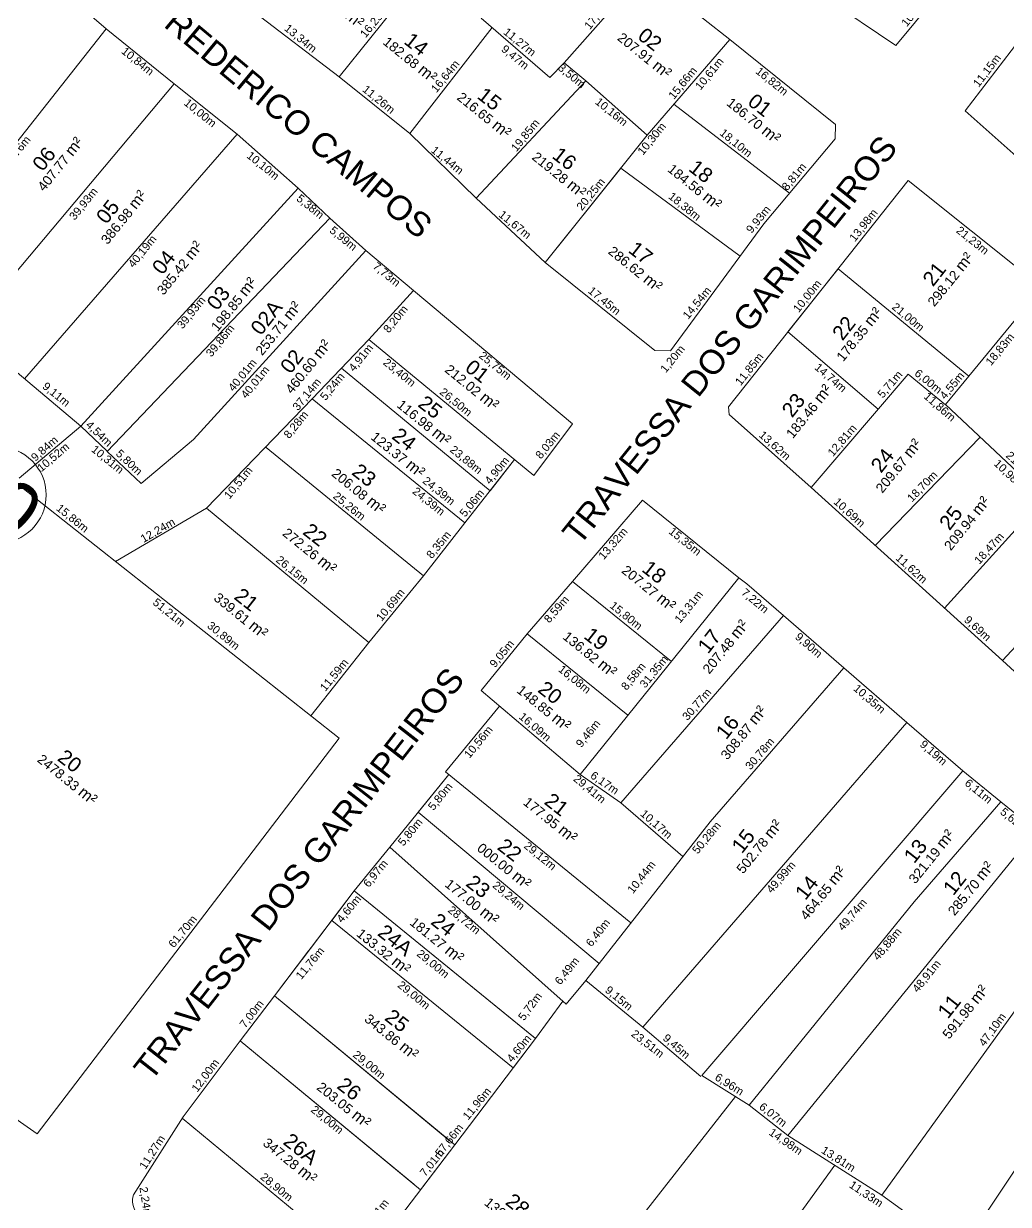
# Model space of a CAD drawing. Header units: metres. Extents: x 3808 to 8215, y 2374 to 6187.
# Drawn here: x 5577.1 to 5699.3, y 4290.4 to 4436.8 of the extents above; entities that cross this region are included whole.
import ezdxf

# ---------------------------------------------------------------- set-up
doc = ezdxf.new("R2010")
doc.units = ezdxf.units.M
doc.linetypes.add('CENTER', pattern=[2, 1.25, -0.25, 0.25, -0.25])
for name, color, linetype in [('0 - Cotas', 7, 'Continuous'), ('0 - Linhas Quadras', 7, 'Continuous'), ('0 - Nome Ruas', 7, 'CENTER'), ('0 - Numero de Lotes', 6, 'Continuous'), ('0 - Número de Quadra', 7, 'CENTER'), ('0 - Área Dos Lotes', 1, 'Continuous')]:
    doc.layers.add(name, color=color, linetype=linetype)
doc.styles.add('Arial', font='arial.ttf')
doc.styles.add('pedro', font='arial.ttf', dxfattribs={"height": 3})

msp = doc.modelspace()

# ---------------------------------------------------------------- linework, layer by layer
at = {"layer": '0 - Linhas Quadras', "linetype": 'Continuous', "lineweight": 5}
for p, q in [((5587.328, 4436.151, 0), (5561.15, 4458.836, 0)), ((5704.732, 4457.613, 0), (5685.284, 4434.075, 0)), ((5587.328, 4436.151, 0), (5576.748, 4445.32, 0)), ((5685.284, 4434.075, 0), (5669.513, 4444.771, 0)), ((5654.105, 4443.175, 0), (5644.133, 4431.947, 0)), ((5654.105, 4443.175, 0), (5664.673, 4434.839, 0)), ((5707.446, 4443.685, 0), (5693.884, 4425.99, 0)), ((5616.219, 4430.218, 0), (5626.393, 4442.869, 0)), ((5664.673, 4434.839, 0), (5656.822, 4441.032, 0)), ((5605.607, 4438.316, 0), (5616.219, 4430.218, 0)), ((5633.829, 4437.496, 0), (5642.359, 4430.12, 0)), ((5587.328, 4436.151, 0), (5562.677, 4404.952, 0)), ((5595.749, 4429.332, 0), (5587.328, 4436.151, 0)), ((5624.993, 4423.161, 0), (5635.192, 4436.318, 0)), ((5654.44, 4422.978, 0), (5664.673, 4434.839, 0)), ((5664.673, 4434.839, 0), (5677.786, 4424.307, 0)), ((5642.359, 4430.12, 0), (5644.133, 4431.947, 0)), ((5644.133, 4431.947, 0), (5646.813, 4429.699, 0)), ((5616.219, 4430.218, 0), (5624.993, 4423.161, 0)), ((5595.749, 4429.332, 0), (5570.053, 4398.756, 0)), ((5603.576, 4423.108, 0), (5595.749, 4429.332, 0)), ((5633.231, 4415.151, 0), (5646.813, 4429.699, 0)), ((5646.813, 4429.699, 0), (5654.44, 4422.978, 0)), ((5657.739, 4426.801, 0), (5672.112, 4415.782, 0)), ((5693.884, 4425.99, 0), (5713.257, 4408.728, 0)), ((5677.786, 4424.307, 0), (5677.77, 4422.533, 0)), ((5603.576, 4423.108, 0), (5577.189, 4392.762, 0)), ((5611.158, 4416.42, 0), (5603.576, 4423.108, 0)), ((5624.993, 4423.161, 0), (5633.231, 4415.151, 0)), ((5641.784, 4407.165, 0), (5654.44, 4422.978, 0)), ((5677.77, 4422.533, 0), (5668.91, 4411.961, 0)), ((5641.784, 4407.165, 0), (5651.157, 4418.876, 0)), ((5651.157, 4418.876, 0), (5665.973, 4407.97, 0)), ((5686.813, 4417.352, 0), (5664.527, 4389.287, 0)), ((5703.395, 4404.097, 0), (5686.813, 4417.352, 0)), ((5611.158, 4416.42, 0), (5584.168, 4386.899, 0)), ((5615.065, 4412.692, 0), (5611.158, 4416.42, 0)), ((5633.231, 4415.151, 0), (5641.784, 4407.165, 0)), ((5615.065, 4412.692, 0), (5587.453, 4383.757, 0)), ((5619.515, 4408.667, 0), (5615.065, 4412.692, 0)), ((5657.34, 4396.244, 0), (5668.91, 4411.961, 0)), ((5619.515, 4408.667, 0), (5598.135, 4385.24, 0)), ((5625.445, 4403.705, 0), (5619.515, 4408.667, 0)), ((5641.784, 4407.165, 0), (5655.407, 4396.262, 0)), ((5678.117, 4406.402, 0), (5671.899, 4398.571, 0)), ((5678.117, 4406.402, 0), (5694.348, 4393.077, 0)), ((5562.677, 4404.952, 0), (5584.168, 4386.899, 0)), ((5619.919, 4397.624, 0), (5625.445, 4403.705, 0)), ((5625.445, 4403.705, 0), (5645.193, 4387.178, 0)), ((5691.457, 4389.557, 0), (5703.395, 4404.097, 0)), ((5671.899, 4398.571, 0), (5683.108, 4389.006, 0)), ((5619.919, 4397.624, 0), (5612.887, 4390.258, 0)), ((5640.357, 4380.763, 0), (5619.919, 4397.624, 0)), ((5655.407, 4396.262, 0), (5657.34, 4396.244, 0)), ((5634.949, 4378.874, 0), (5616.517, 4394.06, 0)), ((5674.795, 4379.264, 0), (5686.811, 4393.345, 0)), ((5686.811, 4393.345, 0), (5691.445, 4389.541, 0)), ((5599.762, 4376.713, 0), (5612.887, 4390.258, 0)), ((5631.822, 4374.889, 0), (5612.887, 4390.258, 0)), ((5664.527, 4389.287, 0), (5664.619, 4388.319, 0)), ((5691.457, 4389.557, 0), (5707.459, 4374.498, 0)), ((5664.619, 4388.319, 0), (5674.795, 4379.264, 0)), ((5576.528, 4380.433, 0), (5584.168, 4386.899, 0)), ((5584.168, 4386.899, 0), (5587.456, 4383.761, 0)), ((5645.193, 4387.178, 0), (5640.357, 4380.763, 0)), ((5591.648, 4379.753, 0), (5598.135, 4385.24, 0)), ((5695.736, 4385.53, 0), (5682.722, 4372.097, 0)), ((5587.453, 4383.757, 0), (5591.648, 4379.753, 0)), ((5607.151, 4384.251, 0), (5607.106, 4384.292, 0)), ((5626.67, 4368.321, 0), (5607.151, 4384.251, 0)), ((5637.973, 4382.729, 0), (5631.822, 4374.889, 0)), ((5637.973, 4382.729, 0), (5634.949, 4378.874, 0)), ((5576.047, 4379.943, 0), (5616.216, 4348.178, 0)), ((5674.795, 4379.264, 0), (5698.529, 4357.805, 0)), ((5653.863, 4377.704, 0), (5645.154, 4367.628, 0)), ((5665.806, 4368.061, 0), (5653.863, 4377.704, 0)), ((5703.729, 4378.008, 0), (5691.34, 4364.305, 0)), ((5599.762, 4376.713, 0), (5588.487, 4370.105, 0)), ((5619.908, 4360.036, 0), (5599.762, 4376.713, 0)), ((5631.822, 4374.889, 0), (5626.67, 4368.321, 0)), ((5698.529, 4357.805, 0), (5711.131, 4371.483, 0)), ((5626.67, 4368.321, 0), (5619.908, 4360.036, 0)), ((5645.154, 4367.628, 0), (5639.538, 4361.129, 0)), ((5645.154, 4367.628, 0), (5657.444, 4357.705, 0)), ((5665.806, 4368.061, 0), (5646.11, 4343.668, 0)), ((5666.796, 4367.342, 0), (5665.806, 4368.061, 0)), ((5671.331, 4363.413, 0), (5666.796, 4367.342, 0)), ((5671.331, 4363.413, 0), (5651.184, 4340.161, 0)), ((5678.816, 4356.928, 0), (5671.331, 4363.413, 0)), ((5639.538, 4361.129, 0), (5633.85, 4354.085, 0)), ((5639.538, 4361.129, 0), (5652.051, 4351.026, 0)), ((5619.908, 4360.036, 0), (5612.718, 4350.944, 0)), ((5678.816, 4356.928, 0), (5662.248, 4337.805, 0)), ((5686.641, 4350.148, 0), (5678.816, 4356.928, 0)), ((5698.529, 4357.805, 0), (5706.105, 4350.825, 0)), ((5633.85, 4354.085, 0), (5646.11, 4343.668, 0)), ((5636.126, 4352.152, 0), (5629.425, 4343.99, 0)), ((5686.641, 4350.148, 0), (5653.904, 4312.363, 0)), ((5693.584, 4344.132, 0), (5686.641, 4350.148, 0)), ((5616.216, 4348.178, 0), (5578.757, 4299.11, 0)), ((5622.5, 4334.661, 0), (5629.827, 4343.663, 0)), ((5629.827, 4343.663, 0), (5626.04, 4339.01, 0)), ((5629.425, 4343.99, 0), (5652.413, 4325.279, 0)), ((5646.11, 4343.668, 0), (5651.184, 4340.161, 0)), ((5693.584, 4344.132, 0), (5661.208, 4306.365, 0)), ((5698.319, 4340.276, 0), (5693.584, 4344.132, 0)), ((5651.184, 4340.161, 0), (5658.86, 4333.49, 0)), ((5687.548, 4327.897, 0), (5698.319, 4340.276, 0)), ((5698.319, 4340.276, 0), (5702.677, 4336.726, 0)), ((5626.04, 4339.01, 0), (5648.463, 4320.248, 0)), ((5662.248, 4337.805, 0), (5646.815, 4318.149, 0)), ((5671.886, 4298.925, 0), (5702.773, 4336.844, 0)), ((5622.5, 4334.661, 0), (5618.099, 4329.254, 0)), ((5644.396, 4315.186, 0), (5622.5, 4334.661, 0)), ((5608.19, 4316.224, 0), (5618.099, 4329.254, 0)), ((5618.099, 4329.254, 0), (5611.622, 4320.737, 0)), ((5618.099, 4329.254, 0), (5640.35, 4311.142, 0)), ((5711.107, 4329.709, 0), (5683.544, 4291.522, 0)), ((5687.548, 4327.897, 0), (5667.105, 4302.664, 0)), ((5608.19, 4316.224, 0), (5612.427, 4321.796, 0)), ((5693.282, 4284.493, 0), (5717.968, 4321.513, 0)), ((5646.815, 4318.149, 0), (5644.396, 4315.186, 0)), ((5646.815, 4318.149, 0), (5653.904, 4312.363, 0)), ((5608.19, 4316.224, 0), (5603.953, 4310.652, 0)), ((5608.19, 4316.224, 0), (5629.841, 4298.348, 0)), ((5578.757, 4299.11, 0), (5560.31, 4311.988, 0)), ((5653.904, 4312.363, 0), (5661.078, 4306.213, 0)), ((5603.953, 4310.652, 0), (5596.893, 4301.233, 0)), ((5603.953, 4310.652, 0), (5625.472, 4292.879, 0)), ((5661.208, 4306.365, 0), (5667.105, 4302.664, 0)), ((5629.446, 4257.844, 0), (5665.388, 4303.742, 0)), ((5667.105, 4302.664, 0), (5671.886, 4298.925, 0)), ((5683.544, 4291.522, 0), (5671.886, 4298.925, 0)), ((5642.681, 4246.991, 0), (5677.715, 4295.223, 0)), ((5683.544, 4291.522, 0), (5695.305, 4283.033, 0))]:
    msp.add_line(p, q, dxfattribs=at)
at = {"layer": '0 - Linhas Quadras', "lineweight": 5}
for p, q in [((5618.099, 4329.254, 0), (5615.314, 4325.592, 0)), ((5618.099, 4329.254, 0), (5640.59, 4310.947, 0)), ((5615.314, 4325.592, 0), (5637.804, 4307.287, 0)), ((5608.19, 4316.224, 0), (5630.559, 4297.768, 0)), ((5640.59, 4310.947, 0), (5643.983, 4315.553, 0)), ((5603.953, 4310.652, 0), (5596.756, 4301.05, 0)), ((5603.953, 4310.652, 0), (5626.312, 4292.185, 0)), ((5630.559, 4297.768, 0), (5640.59, 4310.947, 0)), ((5640.59, 4310.947, 0), (5637.804, 4307.287, 0)), ((5596.893, 4301.233, 0), (5590.701, 4291.542, 0)), ((5619.042, 4282.627, 0), (5596.756, 4301.05, 0)), ((5630.559, 4297.768, 0), (5611.429, 4272.618, 0)), ((5626.312, 4292.185, 0), (5630.559, 4297.768, 0))]:
    msp.add_line(p, q, dxfattribs=at)
msp.add_arc((5593.266, 4290.815, 0), 2.666, 164.16371, 213.90838, dxfattribs=at)
at = {"layer": '0 - Número de Quadra', "linetype": 'ByBlock', "lineweight": 5}
msp.add_circle((5573.901, 4378.348, 0), 5.979, dxfattribs=at)

# ---------------------------------------------------------------- texts
at = {"layer": '0 - Cotas', "lineweight": 5, "style": 'Arial'}
for s, rotation, p in [('10,25m', 50.93117, (5686.647, 4436.337, 0)), ('16,23m', 50.93117, (5619.507, 4434.963, 0)), ('17,54m', 50.93117, (5647.321, 4435.98, 0)), ('13,34m', 320.93117, (5609.332, 4436.066, 0)), ('11,27m', 320.93117, (5636.513, 4435.606, 0)), ('10,84m', 320.93117, (5589.117, 4433.231, 0)), ('9,47m', 320.93117, (5636.241, 4433.484, 0)), ('16,64m', 50.93117, (5628.294, 4428.159, 0)), ('3,50m', 320.93117, (5643.272, 4431.167, 0)), ('10,61m', 50.93117, (5661.056, 4428.48, 0)), ('11,15m', 52.53127, (5695.563, 4428.838, 0)), ('15,66m', 50.93117, (5657.758, 4427.327, 0)), ('16,82m', 320.93117, (5667.802, 4430.741, 0)), ('11,26m', 320.93117, (5619.025, 4428.488, 0)), ('10,00m', 320.93117, (5596.885, 4426.813, 0)), ('10,16m', 320.93117, (5647.899, 4426.954, 0)), ('19,85m', 50.93117, (5638.223, 4420.844, 0)), ('10,30m', 50.93117, (5653.917, 4420.415, 0)), ('39,76m', 50.93117, (5575.089, 4418.766, 0)), ('18,10m', 320.93117, (5663.345, 4423.09, 0)), ('11,44m', 320.93117, (5627.531, 4420.955, 0)), ('10,10m', 320.93117, (5604.666, 4420.273, 0)), ('8,81m', 50.93117, (5671.817, 4416.005, 0)), ('20,25m', 50.93117, (5646.349, 4413.534, 0)), ('39,93m', 50.93117, (5583.414, 4412.344, 0)), ('5,38m', 320.93117, (5610.831, 4414.957, 0)), ('18,38m', 320.93117, (5656.984, 4415.222, 0)), ('9,93m', 50.93117, (5667.387, 4410.718, 0)), ('11,67m', 320.93117, (5635.927, 4412.957, 0)), ('13,98m', 51.54781, (5680.208, 4409.677, 0)), ('5,99m', 320.93117, (5614.937, 4411.001, 0)), ('21,23m', 321.36274, (5692.687, 4410.986, 0)), ('40,19m', 50.93117, (5590.71, 4406.447, 0)), ('7,73m', 320.93117, (5620.302, 4406.544, 0)), ('17,45m', 320.93117, (5647.015, 4403.512, 0)), ('14,54m', 50.93117, (5659.527, 4400.053, 0)), ('10,00m', 51.54781, (5673.227, 4400.886, 0)), ('39,93m', 50.93117, (5596.793, 4398.853, 0)), ('21,00m', 320.61367, (5684.705, 4401.511, 0)), ('8,20m', 50.93117, (5622.376, 4398.359, 0)), ('39,86m', 50.93117, (5600.369, 4395.379, 0)), ('18,83m', 50.61367, (5697.094, 4394.31, 0)), ('4,91m', 50.93117, (5618.071, 4393.56, 0)), ('1,20m', 50.93117, (5656.742, 4393.414, 0)), ('40,01m', 50.93117, (5603.129, 4391.108, 0)), ('23,40m', 320.93117, (5621.597, 4394.621, 0)), ('25,75m', 320.93117, (5633.481, 4395.474, 0)), ('11,85m', 51.54781, (5666.036, 4391.831, 0)), ('40,01m', 50.93117, (5604.704, 4390.223, 0)), ('5,24m', 50.93117, (5614.54, 4389.989, 0)), ('14,74m', 319.52446, (5675.116, 4394.031, 0)), ('5,71m', 49.52446, (5683.668, 4390.278, 0)), ('6,00m', 320.80709, (5687.51, 4393.28, 0)), ('4,55m', 50.61367, (5691.4, 4390.113, 0)), ('9,11m', 320.93117, (5579.319, 4391.665, 0)), ('37,14m', 50.93117, (5611.118, 4388.714, 0)), ('26,50m', 320.93117, (5628.6, 4390.957, 0)), ('11,86m', 318.79373, (5688.666, 4390.445, 0)), ('8,28m', 50.93117, (5610.019, 4385.262, 0)), ('4,54m', 316.27755, (5584.71, 4386.934, 0)), ('8,03m', 50.93117, (5641.252, 4382.728, 0)), ('13,62m', 318.33562, (5668.209, 4385.66, 0)), ('12,81m', 49.52446, (5677.486, 4383.034, 0)), ('9,84m', 41.43142, (5578.537, 4382.447, 0)), ('10,52m', 40.20163, (5579.282, 4381.154, 0)), ('10,31m', 320.93117, (5585.384, 4383.84, 0)), ('5,80m', 316.33985, (5588.434, 4383.374, 0)), ('23,88m', 320.93117, (5629.879, 4383.807, 0)), ('21,97m', 316.73934, (5698.86, 4383.139, 0)), ('10,51m', 50.93117, (5602.616, 4377.75, 0)), ('4,90m', 50.93117, (5634.95, 4379.575, 0)), ('10,98m', 316.73934, (5697.353, 4382.138, 0)), ('24,39m', 320.93117, (5626.483, 4379.943, 0)), ('18,70m', 45.90782, (5687.299, 4377.396, 0)), ('24,39m', 320.93117, (5625.224, 4378.644, 0)), ('5,06m', 50.93117, (5631.847, 4375.53, 0)), ('25,26m', 320.93117, (5615.373, 4378.049, 0)), ('10,69m', 317.88185, (5677.48, 4377.375, 0)), ('15,86m', 320.93117, (5581.037, 4376.551, 0)), ('12,24m', 29.97061, (5591.95, 4372.382, 0)), ('8,35m', 50.93117, (5627.723, 4370.363, 0)), ('13,32m', 49.16411, (5649.05, 4370.243, 0)), ('15,35m', 321.08184, (5657.023, 4373.662, 0)), ('18,47m', 47.88185, (5695.654, 4369.674, 0)), ('26,15m', 320.93117, (5608.297, 4370.138, 0)), ('11,62m', 317.88185, (5685.179, 4370.415, 0)), ('51,21m', 320.93117, (5593.006, 4364.864, 0)), ('10,69m', 50.93117, (5621.491, 4362.598, 0)), ('8,59m', 49.16411, (5642.285, 4362.387, 0)), ('13,31m', 51.08184, (5658.512, 4362.363, 0)), ('7,22m', 319.92786, (5666.025, 4366.09, 0)), ('15,80m', 321.08184, (5649.713, 4364.461, 0)), ('30,89m', 320.93117, (5599.761, 4361.981, 0)), ('9,69m', 317.88185, (5693.671, 4362.736, 0)), ('9,90m', 319.09323, (5672.702, 4360.615, 0)), ('9,05m', 51.08184, (5635.567, 4356.849, 0)), ('31,35m', 51.08184, (5654.193, 4354.315, 0)), ('11,59m', 50.93117, (5614.515, 4353.909, 0)), ('16,08m', 321.08184, (5643.323, 4356.563, 0)), ('8,58m', 51.08184, (5651.885, 4354.034, 0)), ('30,77m', 49.09323, (5659.44, 4350.3, 0)), ('10,35m', 319.09323, (5679.933, 4354.214, 0)), ('16,09m', 319.64616, (5638.44, 4350.71, 0)), ('10,56m', 50.61562, (5632.393, 4345.605, 0)), ('9,46m', 51.08184, (5646.267, 4346.945, 0)), ('30,78m', 49.58667, (5667.266, 4344.177, 0)), ('9,19m', 319.09323, (5688.175, 4347.274, 0)), ('29,41m', 320.61844, (5645.197, 4342.983, 0)), ('6,17m', 325.35321, (5647.293, 4343.337, 0)), ('5,80m', 50.85563, (5627.926, 4339.138, 0)), ('6,11m', 320.8348, (5693.741, 4342.45, 0)), ('10,17m', 319.00219, (5653.503, 4338.676, 0)), ('5,62m', 320.8348, (5698.136, 4338.882, 0)), ('5,80m', 50.85563, (5624.198, 4334.721, 0)), ('50,28m', 50.46949, (5660.697, 4333.734, 0)), ('29,12m', 320.85563, (5639.055, 4334.671, 0)), ('6,97m', 50.85563, (5619.891, 4329.59, 0)), ('10,44m', 51.86286, (5652.672, 4328.819, 0)), ('49,99m', 49.09323, (5669.876, 4328.868, 0)), ('29,24m', 320.08157, (5635.167, 4329.783, 0)), ('4,60m', 50.93117, (5616.58, 4325.207, 0)), ('49,74m', 49.39541, (5678.736, 4324.217, 0)), ('61,70m', 50.93117, (5595.719, 4322.102, 0)), ('28,72m', 320.93117, (5629.625, 4326.711, 0)), ('6,40m', 51.86286, (5647.516, 4322.232, 0)), ('48,88m', 50.31125, (5683.101, 4320.549, 0)), ('11,76m', 50.93117, (5611.52, 4318.163, 0)), ('29,00m', 320.93117, (5625.76, 4321.286, 0)), ('6,49m', 51.22502, (5643.651, 4317.504, 0)), ('48,91m', 50.8348, (5688, 4316.567, 0)), ('29,00m', 320.93117, (5623.385, 4317.401, 0)), ('9,15m', 320.77983, (5649.12, 4316.783, 0)), ('5,72m', 53.61926, (5639.154, 4313.06, 0)), ('7,00m', 52.74781, (5604.585, 4312.145, 0)), ('47,10m', 54.17884, (5696.292, 4309.867, 0)), ('23,51m', 322.20015, (5652.364, 4311.328, 0)), ('9,45m', 319.39541, (5656.289, 4310.845, 0)), ('4,60m', 50.93117, (5637.686, 4307.89, 0)), ('29,00m', 320.93117, (5617.837, 4308.76, 0)), ('12,00m', 53.14846, (5598.618, 4304.202, 0)), ('6,96m', 327.88582, (5662.741, 4305.875, 0)), ('11,96m', 50.93117, (5632.228, 4300.743, 0)), ('29,00m', 320.93117, (5612.63, 4301.943, 0)), ('6,07m', 321.97085, (5668.228, 4302.294, 0)), ('57,66m', 52.14662, (5628.823, 4296.187, 0)), ('14,98m', 325.35421, (5669.44, 4299.073, 0)), ('11,27m', 57.51125, (5592.192, 4294.611, 0)), ('7,01m', 50.93117, (5626.909, 4293.731, 0)), ('13,81m', 327.58362, (5675.936, 4296.827, 0)), ('28,90m', 320.93117, (5606.361, 4293.602, 0)), ('2,24m', 279.03604, (5591.443, 4292.465, 0)), ('11,33m', 326.25396, (5679.407, 4292.544, 0)), ('12,01m', 52.74302, (5619.642, 4286.828, 0))]:
    msp.add_text(s, height=1, rotation=rotation, dxfattribs=at).set_placement(p)
at = {"layer": '0 - Nome Ruas', "linetype": 'Continuous', "lineweight": 5, "style": 'pedro'}
for s, rotation, p in [('RUA FREDERICO CAMPOS', 320.16145, (5584.673, 4444.572, 0)), ('TRAVESSA DOS GARIMPEIROS', 51.28455, (5646.042, 4371.941, 0)), ('TRAVESSA DOS GARIMPEIROS', 51.96197, (5592.903, 4305.515, 0))]:
    msp.add_text(s, height=3, rotation=rotation, dxfattribs=at).set_placement(p)
at = {"layer": '0 - Numero de Lotes', "lineweight": 5, "style": 'Arial'}
for s, rotation, p in [('02', 321.92725, (5653.118, 4435.027, -540.279)), ('14', 321.92725, (5624.138, 4434.425, -540.279)), ('15', 321.92725, (5633.221, 4427.636, -540.279)), ('01', 321.92725, (5666.767, 4426.857, -540.279)), ('06', 51.92725, (5579.444, 4418.372, -540.279)), ('16', 321.92725, (5642.52, 4420.234, -540.279)), ('18', 321.92725, (5659.451, 4418.649, -540.279)), ('05', 51.92725, (5587.349, 4411.822, -540.279)), ('17', 321.92725, (5651.976, 4408.539, -540.279)), ('04', 51.92725, (5594.291, 4405.537, -540.279)), ('21', 51.92725, (5689.895, 4404.088, -540.279)), ('03', 51.92725, (5601.074, 4401.106, -540.279)), ('02A', 51.92725, (5606.515, 4398.024, -540.279)), ('22', 51.92725, (5678.675, 4397.381, -540.279)), ('02', 51.92725, (5610.187, 4393.256, -540.279)), ('01', 321.92725, (5631.706, 4393.865, -540.279)), ('25', 321.92725, (5625.868, 4389.415, -540.279)), ('23', 51.92725, (5672.42, 4387.831, -540.279)), ('24', 321.92725, (5622.633, 4385.431, -540.279)), ('24', 51.92725, (5683.456, 4380.97, -540.279)), ('23', 321.92725, (5617.665, 4380.977, -540.279)), ('25', 51.92725, (5691.944, 4373.841, -540.279)), ('22', 321.92725, (5611.581, 4373.58, -540.279)), ('18', 321.92725, (5653.647, 4368.96, -540.279)), ('21', 321.92725, (5603.06, 4365.542, -540.279)), ('19', 321.92725, (5646.452, 4360.668, -540.279)), ('17', 51.92725, (5661.984, 4358.533, -540.279)), ('20', 321.92725, (5640.742, 4354.011, -540.279)), ('16', 51.92725, (5664.237, 4347.893, -540.279)), ('20', 321.92725, (5581.148, 4345.52, -540.279)), ('21', 321.92725, (5641.54, 4340.124, -540.279)), ('15', 51.92725, (5666.191, 4333.766, -540.279)), ('22', 321.92725, (5635.721, 4334.494, -540.279)), ('13', 51.92725, (5687.559, 4332.527, -540.279)), ('23', 321.92725, (5631.815, 4329.965, -540.279)), ('14', 51.92725, (5674.066, 4327.977, -540.279)), ('12', 51.92725, (5692.415, 4328.554, -540.279)), ('24', 321.92725, (5627.464, 4325.221, -540.279)), ('24A', 321.92725, (5620.859, 4323.823, -540.279)), ('11', 51.92725, (5691.746, 4313.263, -540.279)), ('25', 321.92725, (5621.744, 4313.315, -540.279)), ('26', 321.92725, (5615.82, 4304.863, -540.279)), ('26A', 321.92725, (5609.151, 4297.928, -540.279)), ('28', 321.92725, (5636.717, 4290.464, -540.279))]:
    msp.add_text(s, height=1.8197, rotation=rotation, dxfattribs=at).set_placement(p)
at = {"layer": '0 - Número de Quadra', "linetype": 'Continuous', "lineweight": 5, "style": 'pedro'}
msp.add_text('30', height=6.7786, rotation=319.82294, dxfattribs=at).set_placement((5567.609, 4379.165, 0))
at = {"layer": '0 - Área Dos Lotes', "lineweight": 5, "style": 'Arial'}
for s, height, rotation, p in [('m²', 1.4, 320.93117, (5616.838, 4437.596, 0)), ('182.68 ', 1.2, 320.93117, (5621.554, 4434.35, 0)), ('207.91 ', 1.2, 320.93117, (5650.637, 4434.868, 0)), ('m²', 1.4, 320.93117, (5625.896, 4430.825, 0)), ('m²', 1.4, 320.93117, (5654.979, 4431.343, 0)), ('216.65 ', 1.2, 320.93117, (5630.74, 4427.477, 0)), ('186.70 ', 1.2, 320.93117, (5664.182, 4426.783, 0)), ('m²', 1.4, 320.93117, (5635.083, 4423.952, 0)), ('m²', 1.4, 50.93117, (5583.145, 4420.255, 0)), ('m²', 1.4, 320.93117, (5668.525, 4423.257, 0)), ('407.77 ', 1.2, 50.93117, (5579.62, 4415.912, 0)), ('219.28 ', 1.2, 320.93117, (5640.039, 4420.076, 0)), ('184.56 ', 1.2, 320.93117, (5656.866, 4418.574, 0)), ('m²', 1.4, 320.93117, (5644.382, 4416.551, 0)), ('m²', 1.4, 50.93117, (5591.019, 4413.667, 0)), ('m²', 1.4, 320.93117, (5661.209, 4415.049, 0)), ('386.98 ', 1.2, 50.93117, (5587.494, 4409.325, 0)), ('m²', 1.4, 50.93117, (5597.961, 4407.381, 0)), ('286.62 ', 1.2, 320.93117, (5649.495, 4408.38, 0)), ('m²', 1.4, 50.93117, (5693.579, 4405.95, 0)), ('385.42 ', 1.2, 50.93117, (5594.436, 4403.039, 0)), ('m²', 1.4, 50.93117, (5604.674, 4402.864, 0)), ('m²', 1.4, 320.93117, (5653.838, 4404.855, 0)), ('298.12 ', 1.2, 50.93117, (5690.054, 4401.607, 0)), ('198.85 ', 1.2, 50.93117, (5601.148, 4398.521, 0)), ('m²', 1.4, 50.93117, (5610.198, 4399.885, 0)), ('m²', 1.4, 50.93117, (5682.274, 4399.139, 0)), ('253.71 ', 1.2, 50.93117, (5606.673, 4395.543, 0)), ('178.35 ', 1.2, 50.93117, (5678.749, 4394.796, 0)), ('m²', 1.4, 50.93117, (5613.889, 4395.139, 0)), ('460.60 ', 1.2, 50.93117, (5610.363, 4390.796, 0)), ('212.02 ', 1.2, 320.93117, (5629.225, 4393.706, 0)), ('m²', 1.4, 50.93117, (5676.02, 4389.589, 0)), ('m²', 1.4, 320.93117, (5633.568, 4390.181, 0)), ('116.98 ', 1.2, 320.93117, (5623.283, 4389.34, 0)), ('183.46 ', 1.2, 50.93117, (5672.495, 4385.247, 0)), ('123.37 ', 1.2, 320.93117, (5620.049, 4385.357, 0)), ('m²', 1.4, 320.93117, (5627.625, 4385.815, 0)), ('m²', 1.4, 50.93117, (5687.139, 4382.831, 0)), ('209.67 ', 1.2, 50.93117, (5683.614, 4378.488, 0)), ('m²', 1.4, 320.93117, (5624.391, 4381.832, 0)), ('206.08 ', 1.2, 320.93117, (5615.183, 4380.818, 0)), ('m²', 1.4, 320.93117, (5619.526, 4377.293, 0)), ('m²', 1.4, 50.93117, (5695.628, 4375.702, 0)), ('209.94 ', 1.2, 50.93117, (5692.103, 4371.359, 0)), ('272.26 ', 1.2, 320.93117, (5609.1, 4373.421, 0)), ('m²', 1.4, 320.93117, (5613.442, 4369.896, 0)), ('207.27 ', 1.2, 320.93117, (5651.166, 4368.801, 0)), ('339.61 ', 1.2, 320.93117, (5600.562, 4365.397, 0)), ('m²', 1.4, 320.93117, (5655.509, 4365.276, 0)), ('m²', 1.4, 320.93117, (5604.905, 4361.872, 0)), ('m²', 1.4, 50.93117, (5665.668, 4360.395, 0)), ('136.82 ', 1.2, 320.93117, (5643.867, 4360.593, 0)), ('207.48 ', 1.2, 50.93117, (5662.143, 4356.052, 0)), ('m²', 1.4, 320.93117, (5648.21, 4357.068, 0)), ('148.85 ', 1.2, 320.93117, (5638.157, 4353.937, 0)), ('m²', 1.4, 320.93117, (5642.499, 4350.412, 0)), ('m²', 1.4, 50.93117, (5667.907, 4349.737, 0)), ('308.87 ', 1.2, 50.93117, (5664.382, 4345.395, 0)), ('2478.33 ', 1.2, 320.93117, (5578.667, 4345.361, 0)), ('m²', 1.4, 320.93117, (5583.733, 4341.249, 0)), ('177.95 ', 1.2, 320.93117, (5638.955, 4340.049, 0)), ('m²', 1.4, 50.93117, (5669.862, 4335.612, 0)), ('m²', 1.4, 320.93117, (5643.298, 4336.524, 0)), ('m²', 1.4, 50.93117, (5691.229, 4334.371, 0)), ('000.00 ', 1.2, 320.93117, (5633.224, 4334.348, 0)), ('502.78 ', 1.2, 50.93117, (5666.337, 4331.269, 0)), ('321.19 ', 1.2, 50.93117, (5687.704, 4330.029, 0)), ('m²', 1.4, 50.93117, (5677.768, 4329.86, 0)), ('m²', 1.4, 50.93117, (5696.098, 4330.415, 0)), ('177.00 ', 1.2, 320.93117, (5629.23, 4329.891, 0)), ('m²', 1.4, 320.93117, (5637.566, 4330.823, 0)), ('285.70 ', 1.2, 50.93117, (5692.573, 4326.073, 0)), ('464.65 ', 1.2, 50.93117, (5674.243, 4325.518, 0)), ('m²', 1.4, 320.93117, (5633.573, 4326.366, 0)), ('181.27 ', 1.2, 320.93117, (5624.879, 4325.146, 0)), ('133.32 ', 1.2, 320.93117, (5618.274, 4323.748, 0)), ('m²', 1.4, 320.93117, (5629.222, 4321.621, 0)), ('m²', 1.4, 320.93117, (5622.617, 4320.223, 0)), ('m²', 1.4, 50.93117, (5695.417, 4315.109, 0)), ('591.98 ', 1.2, 50.93117, (5691.892, 4310.766, 0)), ('343.86 ', 1.2, 320.93117, (5619.246, 4313.17, 0)), ('m²', 1.4, 320.93117, (5623.589, 4309.645, 0)), ('203.05 ', 1.2, 320.93117, (5613.339, 4304.705, 0)), ('m²', 1.4, 320.93117, (5617.681, 4301.18, 0)), ('347.28 ', 1.2, 320.93117, (5606.653, 4297.783, 0)), ('m²', 1.4, 320.93117, (5610.996, 4294.258, 0)), ('1365.56 ', 1.2, 320.93117, (5634.132, 4290.389, 0))]:
    msp.add_text(s, height=height, rotation=rotation, dxfattribs=at).set_placement(p)

doc.saveas('drawing.dxf')
